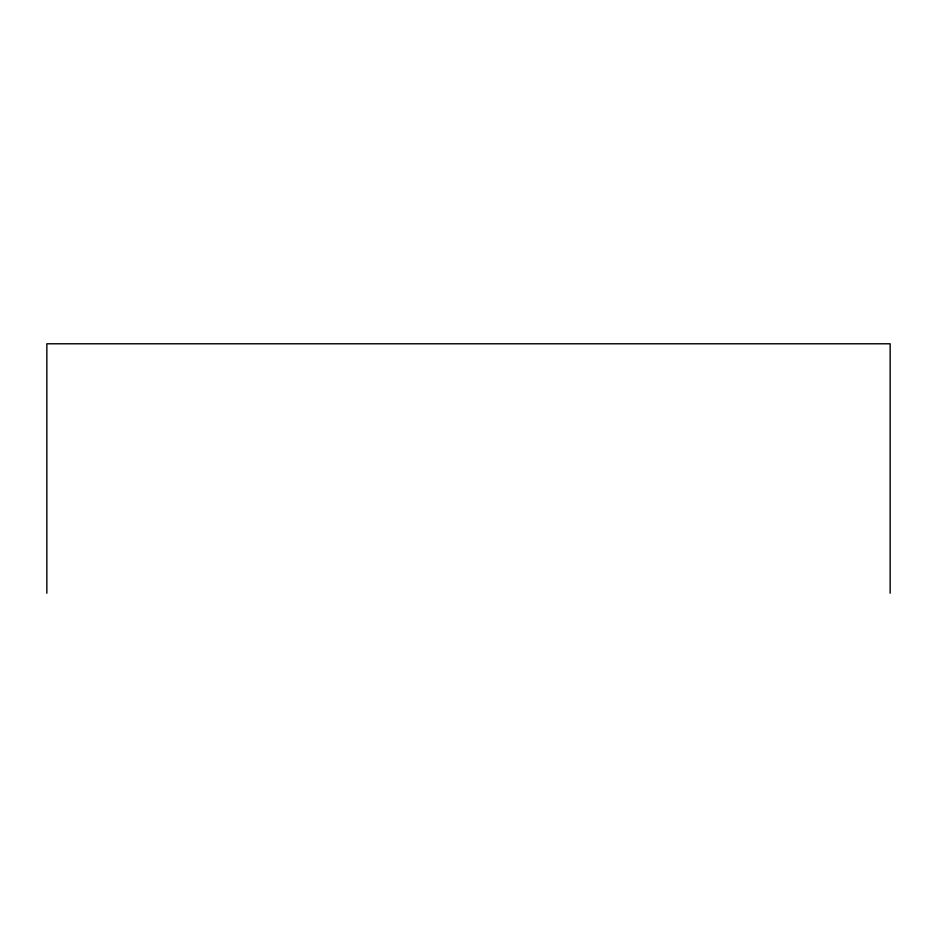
<?xml version="1.0" encoding="UTF-8"?>
<svg xmlns="http://www.w3.org/2000/svg" width="937" height="937" viewBox="0 0 937 937"><rect width="100%" height="100%" fill="white"/><g stroke="black" fill="none" stroke-linecap="round" stroke-linejoin="round"><path stroke-width="1.41" d="M890.15 593.215L890.15 343.785L46.85 343.785L46.85 593.215"/></g></svg>
